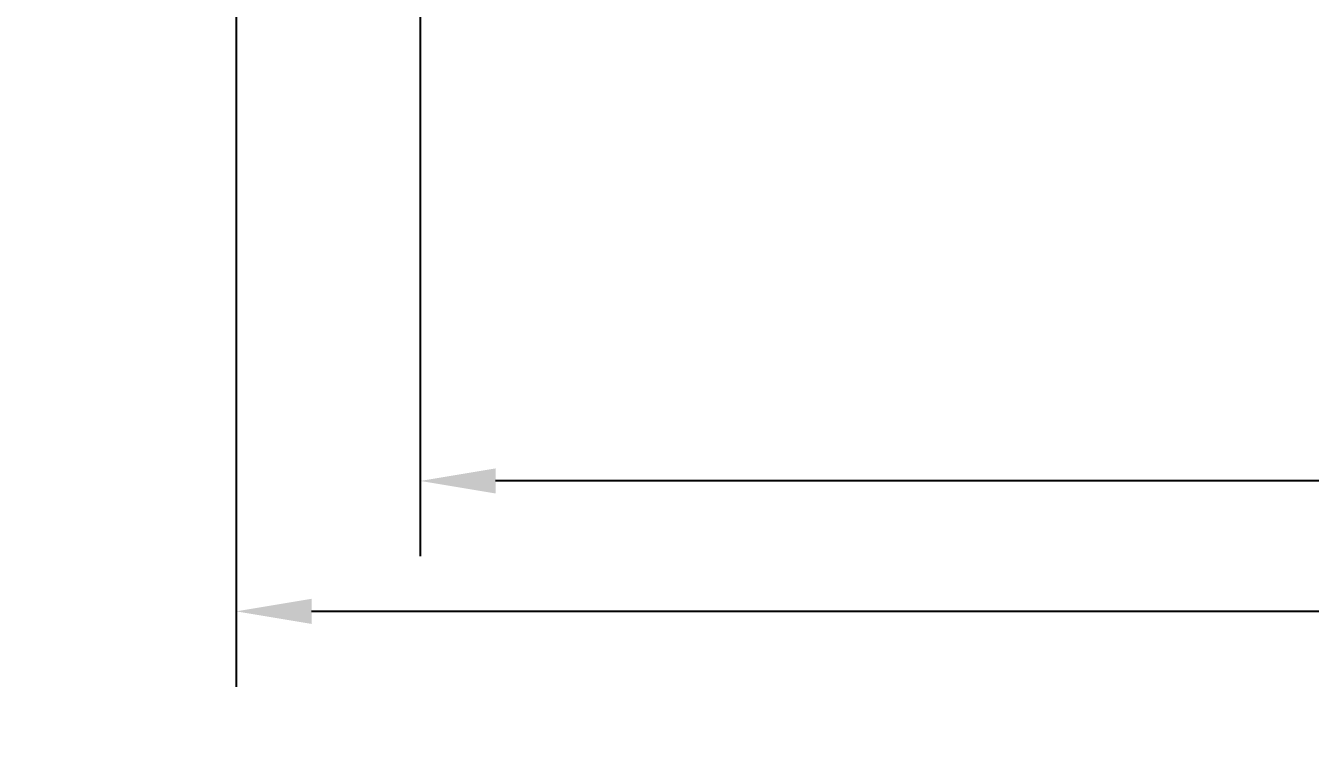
# Model space of a CAD drawing. Extents: x -2783 to 10777, y -3348 to 2247.
# Drawn here: x 4553 to 6088, y -1534 to -661 of the extents above; entities that cross this region are included whole.
import ezdxf

# ---------------------------------------------------------------- set-up
doc = ezdxf.new("R2010")
doc.units = 0
doc.header["$LTSCALE"] = 4
doc.header["$MEASUREMENT"] = 0
doc.layers.get('0').update_dxf_attribs({"linetype": 'CONTINUOUS'})
doc.layers.get('DEFPOINTS').update_dxf_attribs({"linetype": 'CONTINUOUS'})
doc.dimstyles.new('DEFAULT', dxfattribs={"dimtxt": 2.4, "dimasz": 3, "dimexe": 3, "dimexo": 3, "dimgap": 1, "dimtad": 1, "dimdec": 0, "dimzin": 0, "dimdsep": 46, "dimtxsty": 'Standard', "dimsah": 1, "dimcen": 1, "dimclrd": 1, "dimclre": 1, "dimclrt": 6, "dimadec": 0, "dimazin": 0, "dimtfac": 1, "dimtdec": 4, "dimtofl": 0, "dimtmove": 0, "dimatfit": 3, "dimfxl": 0, "dimtolj": 1, "dimtzin": 0, "dimarcsym": 0})

# ---------------------------------------------------------------- blocks, each defined once
blk = doc.blocks.new('*D4')
at = {"linetype": 'ByBlock'}
for p, q in [((-1193.2, -1539.2), (-1193.2, -3348.1)), ((6691.8, -1539.2), (6691.8, -3348.1)), ((-1103.2, -3258.1), (6601.8, -3258.1))]:
    blk.add_line(p, q, dxfattribs=at)
for points in [[(-1103.2, -3243.1), (-1103.2, -3273.1), (-1193.2, -3258.1)], [(6601.8, -3243.1), (6601.8, -3273.1), (6691.8, -3258.1)]]:
    blk.add_solid(points, dxfattribs=at)
at = {"layer": 'DEFPOINTS', "color": 0, "linetype": 'ByBlock'}
for p in [(-1193.2, -1449.2), (6691.8, -1449.2), (6691.8, -3258.1)]:
    blk.add_point(p, dxfattribs=at)
at = {"linetype": 'ByBlock', "insert": (2749.3, -3192.1), "char_height": 72, "attachment_point": 5}
blk.add_mtext('\\A1;7885', dxfattribs=at)

msp = doc.modelspace()

# ---------------------------------------------------------------- linework, layer by layer
at = {"linetype": 'ByBlock'}
for p, q in [((4804.8, -300.8, 4933.1), (4804.8, -1450.4, 4933.1)), ((5024.8, -300.8, 4933.1), (5024.8, -1294.6, 4933.1)), ((10531.8, -1204.6, 4933.1), (5114.8, -1204.6, 4933.1)), ((10531.8, -1360.4, 4933.1), (4894.8, -1360.4, 4933.1))]:
    msp.add_line(p, q, dxfattribs=at)
for points in [[(5114.8, -1189.6, 4933.1), (5114.8, -1219.6, 4933.1), (5024.8, -1204.6, 4933.1)], [(4894.8, -1345.4, 4933.1), (4894.8, -1375.4, 4933.1), (4804.8, -1360.4, 4933.1)]]:
    msp.add_solid(points, dxfattribs=at)
at = {"layer": 'DEFPOINTS', "color": 0, "linetype": 'ByBlock'}
for p in [(5024.8, -1204.6, 4933.1), (4804.8, -1360.4, 4933.1)]:
    msp.add_point(p, dxfattribs=at)

# ---------------------------------------------------------------- dimensions: what is measured, and where the dimension line sits
dim = msp.add_linear_dim(base=(6691.8, -3258.1, 17.5), p1=(-1193.2, -1449.2, 17.5), p2=(6691.8, -1449.2, 17.5), dimstyle='DEFAULT', override={"dimscale": 30, "dimsah": 0, "dimclrd": 256, "dimclre": 256, "dimclrt": 256})
dim.commit()
dim.dimension.update_dxf_attribs({"geometry": '*D4', "text_midpoint": (2749.3, -3192.1, 17.5)})

doc.saveas('drawing.dxf')
